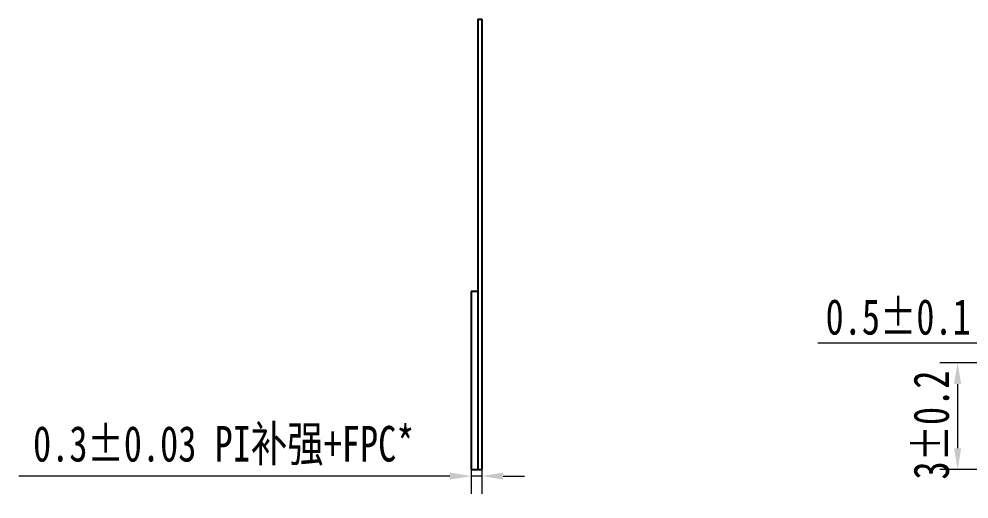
# Model space of a CAD drawing. Extents: x 379 to 488, y 250 to 334.
# Drawn here: x 430.6 to 457.3, y 276.98 to 290.46 of the extents above; entities that cross this region are included whole.
import ezdxf

# ---------------------------------------------------------------- set-up
doc = ezdxf.new("R2010")
doc.units = 0
doc.header["$LTSCALE"] = 23.1
doc.header["$MEASUREMENT"] = 0
doc.layers.get('0').update_dxf_attribs({"linetype": 'CONTINUOUS'})
doc.layers.get('Defpoints').update_dxf_attribs({"linetype": 'CONTINUOUS'})
doc.layers.add('3_SOLID_GEOM', color=7, linetype='CONTINUOUS')
doc.layers.add('标注', color=3, linetype='CONTINUOUS', lineweight=9)
doc.styles.add('样式 1', font='SimSun.ttf', dxfattribs={"width": 0.75})
doc.dimstyles.new('ISO-25$0', dxfattribs={"dimscale": 0, "dimtxt": 1, "dimasz": 0.6, "dimexe": 0.5, "dimexo": 0.3, "dimgap": 0.2, "dimtad": 1, "dimrnd": 0.0005, "dimdsep": 46, "dimtxsty": '样式 1', "dimcen": 2.5, "dimclrd": 3, "dimclre": 3, "dimclrt": 3, "dimazin": 0, "dimtfac": 1, "dimtmove": 0, "dimatfit": 3, "dimfxl": 1, "dimlwd": 9, "dimlwe": 9, "dimarcsym": 0})

# ---------------------------------------------------------------- blocks, each defined once
blk = doc.blocks.new('*D63')
at = {"layer": 'Defpoints', "color": 0}
for p in [(459.552, 280.805), (456.979, 277.805), (459.552, 277.805)]:
    blk.add_point(p, dxfattribs=at)
at = {"layer": '标注', "color": 3, "lineweight": 9}
for p, q in [((459.252, 280.805), (456.479, 280.805)), ((456.979, 280.205), (456.979, 278.405)), ((459.252, 277.805), (456.479, 277.805))]:
    blk.add_line(p, q, dxfattribs=at)
at = {"layer": '标注', "color": 3}
for points in [[(456.879, 280.205), (457.079, 280.205), (456.979, 280.805)], [(456.879, 278.405), (457.079, 278.405), (456.979, 277.805)]]:
    blk.add_solid(points, dxfattribs=at)
at = {"layer": '标注', "color": 3, "insert": (456.243, 279.055), "char_height": 1, "attachment_point": 5, "rotation": 90, "style": '样式 1'}
blk.add_mtext('3%%P0.2', dxfattribs=at)
blk = doc.blocks.new('*D64')
at = {"layer": 'Defpoints', "color": 0}
for p in [(459.052, 281.351), (459.552, 280.305), (459.052, 278.289)]:
    blk.add_point(p, dxfattribs=at)
at = {"layer": '标注', "color": 3, "lineweight": 9}
for p, q in [((459.052, 278.589), (459.052, 281.851)), ((459.552, 280.605), (459.552, 281.851)), ((458.452, 281.351), (453.054, 281.351)), ((459.552, 281.351), (459.052, 281.351)), ((460.152, 281.351), (460.752, 281.351))]:
    blk.add_line(p, q, dxfattribs=at)
at = {"layer": '标注', "color": 3}
for points in [[(458.452, 281.451), (458.452, 281.251), (459.052, 281.351)], [(460.152, 281.451), (460.152, 281.251), (459.552, 281.351)]]:
    blk.add_solid(points, dxfattribs=at)
at = {"layer": '标注', "color": 3, "insert": (455.308, 282.087), "char_height": 1, "attachment_point": 5, "style": '样式 1'}
blk.add_mtext('0.5%%P0.1', dxfattribs=at)
blk = doc.blocks.new('*D166')
at = {"layer": 'Defpoints', "color": 0, "linetype": 'ByBlock'}
for p in [(443.304, 279.322), (443.604, 279.229), (443.304, 277.622)]:
    blk.add_point(p, dxfattribs=at)
at = {"layer": '标注', "color": 3, "linetype": 'ByBlock', "lineweight": 9}
for p, q in [((443.304, 279.022), (443.304, 277.122)), ((443.604, 278.929), (443.604, 277.122)), ((442.704, 277.622), (430.595, 277.622)), ((443.604, 277.622), (443.304, 277.622)), ((444.204, 277.622), (444.804, 277.622))]:
    blk.add_line(p, q, dxfattribs=at)
at = {"layer": '标注', "color": 3, "linetype": 'ByBlock'}
for points in [[(442.704, 277.722), (442.704, 277.522), (443.304, 277.622)], [(444.204, 277.722), (444.204, 277.522), (443.604, 277.622)]]:
    blk.add_solid(points, dxfattribs=at)
at = {"layer": '标注', "color": 3, "linetype": 'ByBlock', "insert": (436.35, 278.47), "char_height": 1, "attachment_point": 5, "style": '样式 1'}
blk.add_mtext('0.3%%P0.03 PI补强+FPC{\\C1;*}', dxfattribs=at)

msp = doc.modelspace()

# ---------------------------------------------------------------- linework, layer by layer
at = {"color": 1}
msp.add_line((443.494, 290.459), (443.604, 290.459), dxfattribs=at)
at = {"layer": '3_SOLID_GEOM'}
for p, q in [((443.494, 290.459), (443.494, 277.805)), ((443.604, 290.459), (443.604, 277.805)), ((443.304, 282.805), (443.304, 277.805)), ((443.494, 282.805), (443.304, 282.805)), ((443.304, 277.805), (443.604, 277.805))]:
    msp.add_line(p, q, dxfattribs=at)

# ---------------------------------------------------------------- dimensions: what is measured, and where the dimension line sits
at = {"layer": '标注', "color": 1}
dim = msp.add_linear_dim(base=(459.052, 281.351), p1=(459.552, 280.305), p2=(459.052, 278.289), text='<>%%P0.1', dimstyle='ISO-25$0', override={"dimscale": 1, "dimarcsym": 1}, dxfattribs=at)
dim.commit()
dim.dimension.update_dxf_attribs({"geometry": '*D64', "text_midpoint": (455.308, 281.351), "dimtype": 160})
dim = msp.add_linear_dim(base=(456.979, 277.805), p1=(459.552, 280.805), p2=(459.552, 277.805), angle=90, text='<>%%P0.2', dimstyle='ISO-25$0', override={"dimscale": 1, "dimarcsym": 1}, dxfattribs=at)
dim.commit()
dim.dimension.update_dxf_attribs({"geometry": '*D63', "text_midpoint": (456.979, 279.055), "dimtype": 160})
at = {"layer": '标注', "color": 0, "linetype": 'ByBlock'}
dim = msp.add_linear_dim(base=(443.304, 277.622), p1=(443.604, 279.229), p2=(443.304, 279.322), angle=180, text='<>%%P0.03 PI补强+FPC{\\C1;*}', dimstyle='ISO-25$0', override={"dimscale": 1}, dxfattribs=at)
dim.commit()
dim.dimension.update_dxf_attribs({"geometry": '*D166', "text_midpoint": (436.35, 277.622), "dimtype": 160})

doc.saveas('drawing.dxf')
